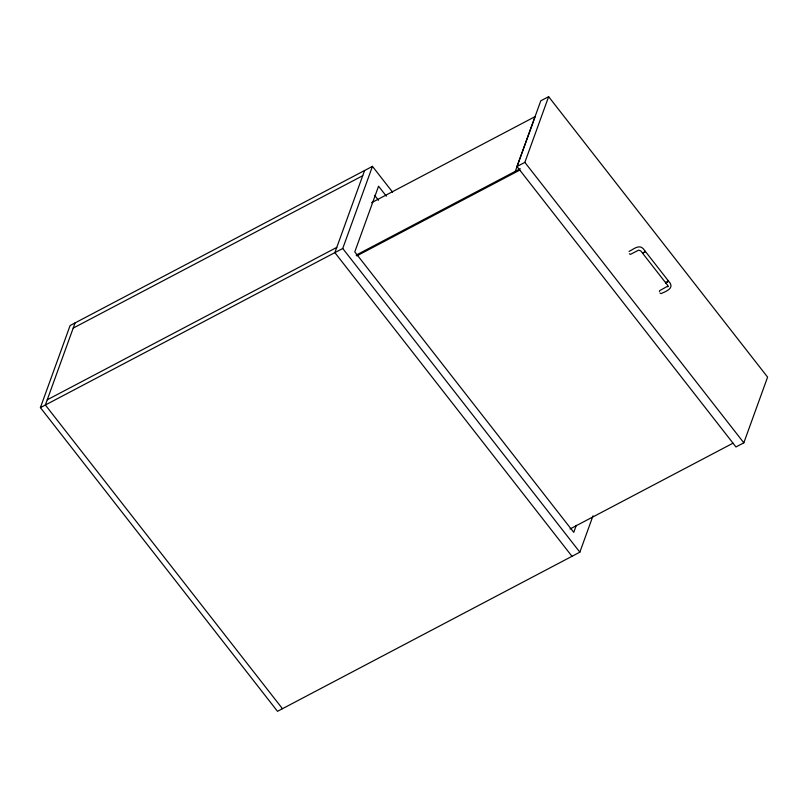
<?xml version="1.0" encoding="UTF-8"?>
<svg xmlns="http://www.w3.org/2000/svg" width="808" height="808" viewBox="0 0 808 808"><rect width="100%" height="100%" fill="white"/><g stroke="black" fill="none" stroke-linecap="round" stroke-linejoin="round"><path stroke-width="1.21" d="M593.011 515.807L579.851 552.167L277.498 711.323L40.4 407.616L70.124 325.513L372.458 166.367L392.607 192.173M75.083 322.897L45.359 405L282.457 708.707M364.6 170.508L334.876 252.611L571.993 556.308M40.4 407.616L342.733 248.48L372.458 166.367M516.989 166.509L540.774 100.818L548.632 96.677L767.6 377.134L743.825 442.814L735.967 446.955L516.989 166.509L524.857 162.368L548.632 96.677M515.322 171.336L535.138 116.594L371.589 202.687M644.915 252.116L642.653 253.308L645.228 251.248M659.368 291.516L659.692 290.648L668.095 285.961L667.782 286.83L667.539 285.184L640.815 250.955L638.633 250.137L630.391 254.399L629.412 253.783M576.296 525.301L573.751 532.331L354.783 251.884L378.558 186.204L386.325 196.142M668.277 280.77L666.661 282.669L665.681 282.84L665.994 281.972M667.964 281.639L665.701 282.82M73.185 328.109L362.721 175.71M47.248 399.798L336.764 247.41M356.136 255.126L520.291 168.721M356.752 255.904L519.797 170.094M629.058 251.429C633.048 249.531 639.128 243.966 643.279 248.753L670.226 283.265C673.69 289.011 664.6 291.91 661.015 293.627L660.035 293.011M569.983 528.998L733.018 443.178M524.857 162.368L743.825 442.814M374.589 195.314L378.467 200.283M342.733 248.48L579.851 552.167"/></g></svg>
